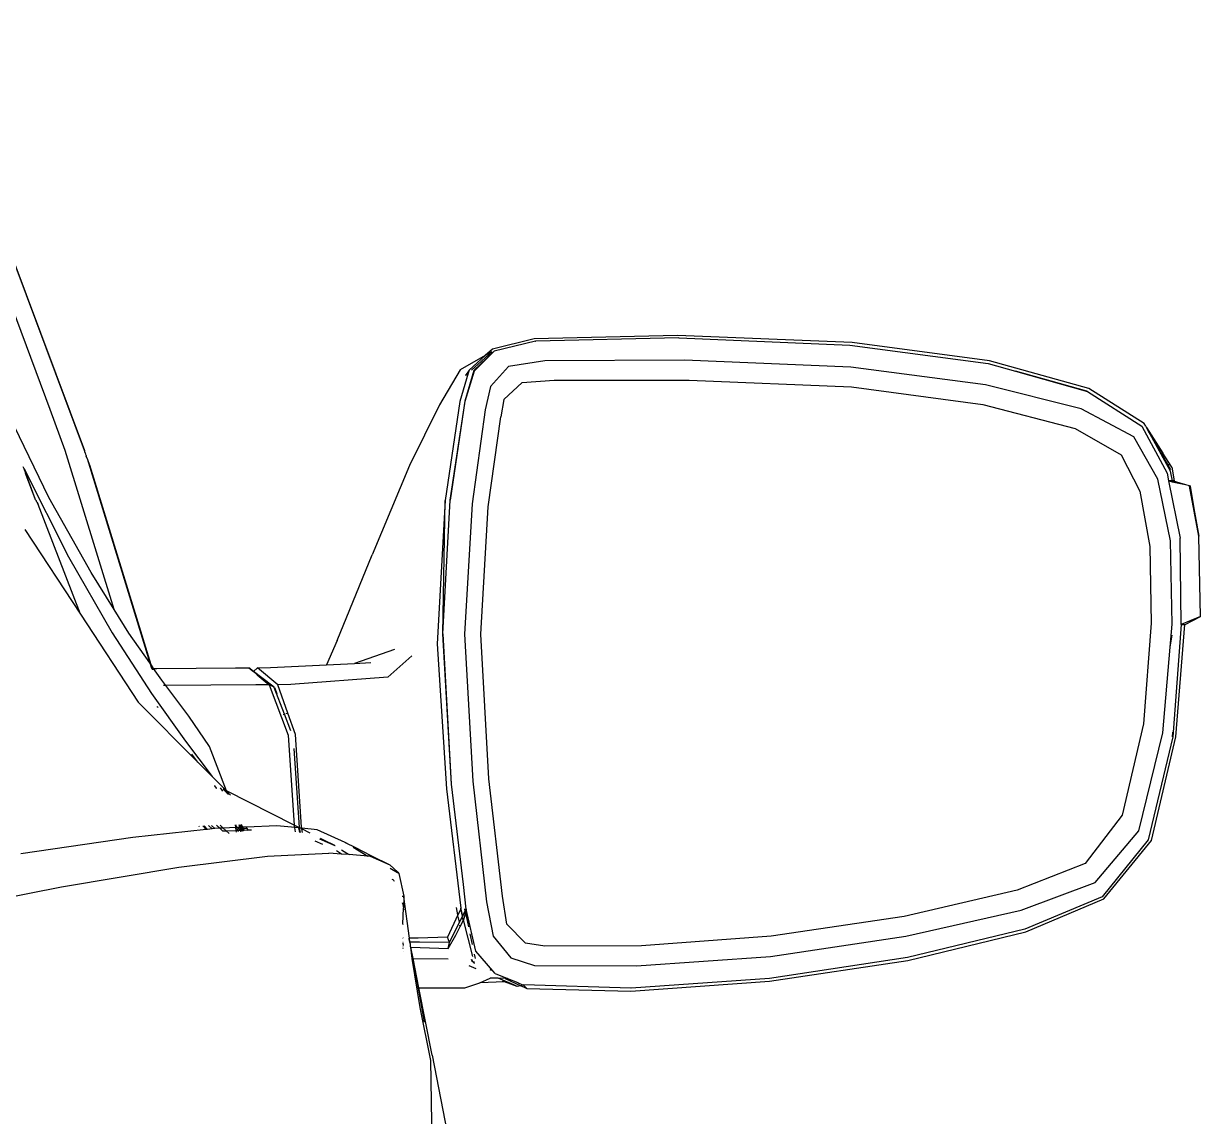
# Model space of a CAD drawing. Header units: metres. Extents: x 54.3 to 102.1, y 17 to 45.8.
# Drawn here: x 92.7137 to 92.9718, y 34.7102 to 34.95 of the extents above; entities that cross this region are included whole.
import ezdxf

# ---------------------------------------------------------------- set-up
doc = ezdxf.new("R2010")
doc.units = ezdxf.units.M
doc.layers.add('Edges', color=7, linetype='Continuous')

# ---------------------------------------------------------------- blocks, each defined once
blk = doc.blocks.new('fr elevation')
for p, q in [((-2.20256, -1.56792), (-2.23401, -1.48325)), ((-2.22779, -1.48939), (-2.19499, -1.57692)), ((-2.19499, -1.57692), (-2.2277, -1.48947)), ((-2.09637, -1.55237), (-2.10553, -1.55464)), ((-2.09611, -1.55295), (-2.10511, -1.55514)), ((-2.06492, -1.55169), (-2.09637, -1.55237)), ((-2.09611, -1.55295), (-2.09603, -1.55295)), ((-2.06467, -1.5522), (-2.09603, -1.55295)), ((-2.02666, -1.55321), (-2.06492, -1.55169)), ((-2.06464, -1.5522), (-2.06467, -1.5522)), ((-2.06464, -1.5522), (-2.06458, -1.5522)), ((-2.06458, -1.5522), (-2.02717, -1.5538)), ((-2.02717, -1.5538), (-1.99681, -1.55783)), ((-1.99648, -1.55724), (-2.02666, -1.55321)), ((-2.10714, -1.55609), (-2.11259, -1.55918)), ((-2.10714, -1.55609), (-2.11066, -1.55926)), ((-2.10562, -1.55522), (-2.11015, -1.5593)), ((-2.10511, -1.55514), (-2.10957, -1.55934)), ((-2.10948, -1.55943), (-2.10511, -1.55514)), ((-2.10553, -1.55464), (-2.10714, -1.55609)), ((-2.10562, -1.55522), (-2.10714, -1.55609)), ((-2.102, -1.5585), (-2.10595, -1.56288)), ((-2.09401, -1.55724), (-2.102, -1.5585)), ((-2.06341, -1.55707), (-2.09401, -1.55724)), ((-2.02691, -1.55859), (-2.06341, -1.55707)), ((-1.9974, -1.56246), (-2.02691, -1.55859)), ((-1.99681, -1.55783), (-1.99077, -1.55953)), ((-1.9747, -1.5633), (-1.99648, -1.55724)), ((-2.11259, -1.55918), (-2.11713, -1.56691)), ((-2.11086, -1.55994), (-2.11268, -1.56616)), ((-2.10957, -1.55934), (-2.11158, -1.56607)), ((-2.1115, -1.56607), (-2.10948, -1.55943)), ((-2.11066, -1.55926), (-2.11142, -1.56044)), ((-2.11086, -1.55994), (-2.11142, -1.56044)), ((-2.11066, -1.55926), (-2.11086, -1.55994)), ((-2.11074, -1.55983), (-2.11086, -1.55994)), ((-2.09897, -1.56195), (-2.09199, -1.56145)), ((-2.09199, -1.56145), (-2.0624, -1.56145)), ((-2.0624, -1.56145), (-2.02675, -1.56296)), ((-1.97512, -1.56389), (-1.99077, -1.55953)), ((-1.99077, -1.55953), (-1.97503, -1.56397)), ((-2.10595, -1.56288), (-2.10713, -1.56801)), ((-2.10301, -1.56574), (-2.09897, -1.56195)), ((-2.02675, -1.56296), (-1.99799, -1.56683)), ((-1.97638, -1.56775), (-1.9974, -1.56246)), ((-1.97503, -1.56397), (-1.97512, -1.56389)), ((-1.97503, -1.56397), (-1.96309, -1.57154)), ((-1.96259, -1.57095), (-1.9747, -1.5633)), ((-2.11268, -1.56616), (-2.11587, -1.58785)), ((-2.11478, -1.58776), (-2.1115, -1.56607)), ((-2.11158, -1.56607), (-2.11478, -1.58776)), ((-2.10301, -1.56574), (-2.10368, -1.56952)), ((-1.99799, -1.56683), (-1.97773, -1.57204)), ((-2.1992, -1.57692), (-2.20256, -1.56792)), ((-2.11713, -1.56691), (-2.12369, -1.5802)), ((-2.10713, -1.56801), (-2.10999, -1.58861)), ((-1.96486, -1.57389), (-1.97638, -1.56775)), ((-2.20281, -1.58718), (-2.21037, -1.57166)), ((-2.10646, -1.58928), (-2.10368, -1.56952)), ((-1.96309, -1.57154), (-1.95755, -1.58188)), ((-1.96224, -1.57158), (-1.96259, -1.57095)), ((-1.96224, -1.57158), (-1.96206, -1.57187)), ((-1.96206, -1.57187), (-1.95847, -1.57751)), ((-1.96173, -1.57251), (-1.96206, -1.57187)), ((-1.97773, -1.57204), (-1.96764, -1.57784)), ((-1.95956, -1.58322), (-1.96486, -1.57389)), ((-1.95738, -1.57996), (-1.96173, -1.57251)), ((-1.95761, -1.57996), (-1.96173, -1.57251)), ((-2.18848, -1.61178), (-2.1992, -1.57692)), ((-2.19491, -1.57709), (-2.19499, -1.57692)), ((-2.1949, -1.57722), (-2.19491, -1.57709)), ((-2.19481, -1.57752), (-2.1949, -1.57722)), ((-2.19472, -1.5777), (-2.19481, -1.57752)), ((-2.19463, -1.57801), (-2.19472, -1.5777)), ((-2.19463, -1.57801), (-2.19462, -1.57815)), ((-2.19443, -1.57864), (-2.19462, -1.57815)), ((-2.19443, -1.57864), (-2.18067, -1.62347)), ((-2.19424, -1.57898), (-2.19443, -1.57864)), ((-2.1939, -1.57995), (-2.19424, -1.57898)), ((-1.96764, -1.57784), (-1.96352, -1.58583)), ((-1.95654, -1.58053), (-1.95847, -1.57751)), ((-2.20831, -1.58077), (-2.20848, -1.5805)), ((-2.20831, -1.58077), (-2.2082, -1.58095)), ((-2.20831, -1.58077), (-2.20826, -1.58107)), ((-2.2082, -1.58095), (-2.19853, -1.60021)), ((-2.2058, -1.58749), (-2.2082, -1.58095)), ((-2.20778, -1.5823), (-2.20796, -1.58187)), ((-2.2058, -1.58749), (-2.20778, -1.5823)), ((-2.19382, -1.58011), (-2.1939, -1.57995)), ((-2.18035, -1.62394), (-2.19382, -1.58011)), ((-2.12369, -1.5802), (-2.13193, -1.59979)), ((-1.95761, -1.57996), (-1.95738, -1.57996)), ((-1.95679, -1.58146), (-1.95761, -1.57996)), ((-1.95755, -1.58188), (-1.95721, -1.58352)), ((-1.95738, -1.57996), (-1.95704, -1.57995)), ((-1.9567, -1.58112), (-1.95738, -1.57996)), ((-1.95637, -1.58356), (-1.95679, -1.58146)), ((-1.95654, -1.58053), (-1.95603, -1.58356)), ((-1.95679, -1.59668), (-1.95956, -1.58322)), ((-1.95721, -1.58352), (-1.95637, -1.58356)), ((-1.95721, -1.58352), (-1.95721, -1.58356)), ((-1.95721, -1.58356), (-1.9571, -1.58358)), ((-1.95721, -1.58356), (-1.95469, -1.59609)), ((-1.95637, -1.58356), (-1.9571, -1.58358)), ((-1.95634, -1.58364), (-1.9571, -1.58358)), ((-1.9571, -1.58358), (-1.95641, -1.58374)), ((-1.95634, -1.58364), (-1.95641, -1.58374)), ((-1.95641, -1.58374), (-1.95607, -1.58381)), ((-1.95628, -1.58356), (-1.95637, -1.58356)), ((-1.95628, -1.58356), (-1.95634, -1.58364)), ((-1.95628, -1.58364), (-1.95634, -1.58364)), ((-1.95603, -1.58356), (-1.95628, -1.58356)), ((-1.95628, -1.58356), (-1.956, -1.58364)), ((-1.956, -1.58364), (-1.95628, -1.58364)), ((-1.95607, -1.58381), (-1.956, -1.58364)), ((-1.95607, -1.58381), (-1.95348, -1.58439)), ((-1.95595, -1.58364), (-1.956, -1.58364)), ((-1.95595, -1.58364), (-1.95548, -1.58379)), ((-1.95548, -1.58379), (-1.95348, -1.58439)), ((-1.95348, -1.58439), (-1.95267, -1.58457)), ((-1.95267, -1.58457), (-1.95266, -1.58463)), ((-1.95266, -1.58463), (-1.95258, -1.58465)), ((-1.95264, -1.58474), (-1.95266, -1.58463)), ((-1.95257, -1.58474), (-1.95264, -1.58474)), ((-1.95057, -1.59567), (-1.95264, -1.58474)), ((-1.95258, -1.58465), (-1.95242, -1.58474)), ((-1.95258, -1.58465), (-1.95257, -1.58474)), ((-1.95242, -1.58474), (-1.95257, -1.58474)), ((-1.95257, -1.58474), (-1.95057, -1.59567)), ((-1.95057, -1.59567), (-1.95242, -1.58474)), ((-2.20571, -1.58772), (-2.2058, -1.58749)), ((-2.19357, -1.60366), (-2.20281, -1.58718)), ((-1.96352, -1.58583), (-1.96133, -1.59794)), ((-2.20562, -1.58784), (-2.20571, -1.58772)), ((-2.20556, -1.58796), (-2.20562, -1.58784)), ((-2.20552, -1.58808), (-2.20556, -1.58796)), ((-2.20546, -1.5882), (-2.20552, -1.58808)), ((-2.20546, -1.5882), (-2.20542, -1.58824)), ((-2.20542, -1.58824), (-2.20533, -1.58847)), ((-2.20533, -1.58847), (-2.20528, -1.58852)), ((-2.20528, -1.58852), (-2.20519, -1.58875)), ((-2.19591, -1.61279), (-2.20519, -1.58875)), ((-2.11587, -1.58785), (-2.11764, -1.6193)), ((-2.11638, -1.61711), (-2.11478, -1.58776)), ((-2.11638, -1.61711), (-2.11587, -1.58785)), ((-2.10999, -1.58861), (-2.11167, -1.61719)), ((-2.10805, -1.61719), (-2.10646, -1.58928)), ((-2.20811, -1.59424), (-2.19591, -1.61279)), ((-1.95645, -1.61501), (-1.95679, -1.59668)), ((-1.95443, -1.61509), (-1.95469, -1.59609)), ((-1.95023, -1.61333), (-1.95057, -1.59567)), ((-2.19853, -1.60021), (-2.18894, -1.61686)), ((-2.13958, -1.61854), (-2.13193, -1.59979)), ((-1.96133, -1.59794), (-1.96108, -1.61476)), ((-2.18848, -1.61178), (-2.19357, -1.60366)), ((-2.19591, -1.61279), (-2.18322, -1.63208)), ((-2.18524, -1.61694), (-2.18848, -1.61178)), ((-1.95023, -1.61333), (-1.95443, -1.61509)), ((-1.95359, -1.61509), (-1.95023, -1.61333)), ((-1.96108, -1.61476), (-1.96276, -1.63687)), ((-1.95688, -1.62002), (-1.95645, -1.61501)), ((-1.95443, -1.61509), (-1.95628, -1.63973)), ((-1.95561, -1.63973), (-1.95368, -1.61509)), ((-1.95443, -1.61509), (-1.95368, -1.61509)), ((-1.95368, -1.61509), (-1.95359, -1.61509)), ((-2.18894, -1.61686), (-2.18028, -1.63023)), ((-2.18067, -1.62347), (-2.18524, -1.61694)), ((-2.11453, -1.65007), (-2.11638, -1.61711)), ((-2.11638, -1.61711), (-2.11461, -1.65007)), ((-2.11167, -1.61719), (-2.10982, -1.6494)), ((-2.10629, -1.64889), (-2.10805, -1.61719)), ((-1.95688, -1.62002), (-1.95644, -1.6174)), ((-2.13958, -1.61854), (-2.14194, -1.6239)), ((-2.12697, -1.62056), (-2.13577, -1.62359)), ((-2.11764, -1.6193), (-2.11562, -1.65108)), ((-1.95847, -1.6388), (-1.95688, -1.62002)), ((-2.18035, -1.62394), (-2.18067, -1.62347)), ((-2.18067, -1.62347), (-2.18032, -1.62463)), ((-2.14194, -1.6239), (-2.13577, -1.62359)), ((-2.13577, -1.62359), (-2.13219, -1.62342)), ((-2.12849, -1.62661), (-2.12319, -1.6219)), ((-2.18031, -1.62399), (-2.18035, -1.62394)), ((-2.17983, -1.62469), (-2.18031, -1.62399)), ((-2.18015, -1.62469), (-2.18031, -1.62399)), ((-2.18003, -1.62496), (-2.18015, -1.62469)), ((-2.18015, -1.62469), (-2.17983, -1.62469)), ((-2.18003, -1.62496), (-2.18001, -1.62499)), ((-2.17983, -1.62469), (-2.1791, -1.62468)), ((-2.17801, -1.62728), (-2.17983, -1.62469)), ((-2.1791, -1.62468), (-2.16187, -1.62459)), ((-2.16187, -1.62459), (-2.15892, -1.62459)), ((-2.15792, -1.62536), (-2.15892, -1.62459)), ((-2.15892, -1.62459), (-2.15796, -1.6254)), ((-2.15796, -1.6254), (-2.15792, -1.62536)), ((-2.15796, -1.6254), (-2.15714, -1.62608)), ((-2.15792, -1.62536), (-2.15707, -1.62459)), ((-2.15369, -1.62858), (-2.15792, -1.62536)), ((-2.15714, -1.62608), (-2.15447, -1.62829)), ((-2.15355, -1.62875), (-2.15714, -1.62608)), ((-2.15707, -1.62459), (-2.15421, -1.62451)), ((-2.15262, -1.62829), (-2.15707, -1.62459)), ((-2.15421, -1.62451), (-2.14194, -1.6239)), ((-2.17714, -1.62846), (-2.17801, -1.62728)), ((-2.17742, -1.62846), (-2.17764, -1.62846)), ((-2.17714, -1.62846), (-2.17742, -1.62846)), ((-2.15741, -1.62829), (-2.17714, -1.62846)), ((-2.17212, -1.63519), (-2.17714, -1.62846)), ((-2.15447, -1.62829), (-2.15741, -1.62829)), ((-2.15447, -1.62829), (-2.15035, -1.63931)), ((-2.15355, -1.62875), (-2.15447, -1.62829)), ((-2.15337, -1.62888), (-2.15355, -1.62875)), ((-2.15333, -1.62885), (-2.15355, -1.62875)), ((-2.14976, -1.62821), (-2.15262, -1.62829)), ((-2.15042, -1.6345), (-2.15262, -1.62829)), ((-2.12849, -1.62661), (-2.14976, -1.62821)), ((-2.18028, -1.63023), (-2.17288, -1.64065)), ((-2.15114, -1.6347), (-2.15337, -1.62888)), ((-2.15333, -1.62885), (-2.15329, -1.62888)), ((-2.15329, -1.62888), (-2.15278, -1.63021)), ((-2.17016, -1.64522), (-2.18322, -1.63208)), ((-2.17906, -1.63302), (-2.17904, -1.6331)), ((-2.17894, -1.63319), (-2.17904, -1.6331)), ((-2.17886, -1.63335), (-2.17894, -1.63319)), ((-2.16758, -1.64183), (-2.17212, -1.63519)), ((-2.15142, -1.63477), (-2.15114, -1.6347)), ((-2.14971, -1.63841), (-2.15114, -1.6347)), ((-2.15081, -1.63461), (-2.15042, -1.6345)), ((-2.14875, -1.63922), (-2.15042, -1.6345)), ((-1.96276, -1.63687), (-1.96738, -1.65688)), ((-1.96377, -1.66033), (-1.95847, -1.6388)), ((-1.95637, -1.63969), (-1.95629, -1.6387)), ((-2.17288, -1.64065), (-2.167, -1.64839)), ((-2.15035, -1.63931), (-2.14903, -1.65904)), ((-2.1474, -1.65949), (-2.14875, -1.63922)), ((-1.95628, -1.63973), (-1.96167, -1.66226)), ((-1.96099, -1.66243), (-1.95561, -1.63973)), ((-2.17016, -1.64522), (-2.17147, -1.6435)), ((-2.16386, -1.65152), (-2.16758, -1.64183)), ((-2.14906, -1.64223), (-2.14791, -1.65957)), ((-2.167, -1.64839), (-2.17016, -1.64522)), ((-2.167, -1.64839), (-2.16694, -1.64846)), ((-2.16396, -1.65147), (-2.16694, -1.64846)), ((-2.10982, -1.6494), (-2.10679, -1.67588)), ((-2.10334, -1.67462), (-2.10629, -1.64889)), ((-2.16638, -1.65041), (-2.16641, -1.6504)), ((-2.16603, -1.65094), (-2.16638, -1.65041)), ((-2.16603, -1.65094), (-2.16599, -1.65096)), ((-2.16524, -1.65088), (-2.16474, -1.65159)), ((-2.16456, -1.65116), (-2.16367, -1.65202)), ((-2.16396, -1.65147), (-2.16456, -1.65116)), ((-2.16386, -1.65152), (-2.16396, -1.65147)), ((-2.16383, -1.65159), (-2.16386, -1.65152)), ((-2.14903, -1.65904), (-2.16386, -1.65152)), ((-2.16294, -1.65249), (-2.16383, -1.65159)), ((-2.16362, -1.65215), (-2.16367, -1.65202)), ((-2.16367, -1.65202), (-2.16344, -1.65224)), ((-2.11562, -1.65108), (-2.11243, -1.67731)), ((-2.11461, -1.65007), (-2.11198, -1.67208)), ((-2.1119, -1.67208), (-2.11453, -1.65007)), ((-1.96738, -1.65688), (-1.97554, -1.66748)), ((-2.1699, -1.65923), (-2.16982, -1.65935)), ((-2.16906, -1.6592), (-2.16829, -1.66002)), ((-2.16803, -1.65999), (-2.16878, -1.65919)), ((-2.16778, -1.65916), (-2.16699, -1.65988)), ((-2.16642, -1.65981), (-2.16716, -1.65914)), ((-2.16573, -1.65974), (-2.16642, -1.65981)), ((-2.16533, -1.65972), (-2.16602, -1.6591)), ((-2.16533, -1.65972), (-2.16573, -1.65974)), ((-2.16459, -1.6597), (-2.16533, -1.65972)), ((-2.16472, -1.66031), (-2.16533, -1.65972)), ((-2.16459, -1.6597), (-2.16527, -1.65908)), ((-2.16179, -1.65959), (-2.16459, -1.6597)), ((-2.16394, -1.66028), (-2.16459, -1.6597)), ((-2.16179, -1.65959), (-2.16187, -1.65897)), ((-2.16157, -1.65958), (-2.16181, -1.65897)), ((-2.16157, -1.65958), (-2.16179, -1.65959)), ((-2.16171, -1.66021), (-2.16179, -1.65959)), ((-2.16111, -1.65956), (-2.16157, -1.65958)), ((-2.16133, -1.6602), (-2.16157, -1.65958)), ((-2.16115, -1.65894), (-2.16096, -1.65955)), ((-2.16111, -1.65956), (-2.16111, -1.65949)), ((-2.16096, -1.65955), (-2.16111, -1.65956)), ((-2.16111, -1.65982), (-2.16111, -1.65956)), ((-2.16061, -1.65954), (-2.16096, -1.65955)), ((-2.16096, -1.65955), (-2.16076, -1.66018)), ((-2.16084, -1.65893), (-2.16061, -1.65949)), ((-2.16061, -1.65949), (-2.16061, -1.65954)), ((-2.16061, -1.65954), (-2.16061, -1.65991)), ((-2.16061, -1.65954), (-2.16052, -1.65976)), ((-2.16052, -1.65954), (-2.16061, -1.65954)), ((-2.16027, -1.65953), (-2.16055, -1.65892)), ((-2.16052, -1.65954), (-2.16053, -1.65949)), ((-2.16027, -1.65953), (-2.16052, -1.65954)), ((-2.16052, -1.65976), (-2.16052, -1.65954)), ((-2.16052, -1.65991), (-2.16052, -1.65976)), ((-2.16052, -1.65976), (-2.16047, -1.65989)), ((-2.15943, -1.65949), (-2.16027, -1.65953)), ((-2.16012, -1.65984), (-2.16027, -1.65953)), ((-2.16012, -1.65984), (-2.15943, -1.65974)), ((-2.15279, -1.65924), (-2.15943, -1.65949)), ((-2.15943, -1.65949), (-2.15943, -1.65974)), ((-2.15943, -1.65974), (-2.15916, -1.66013)), ((-2.14797, -1.65969), (-2.15279, -1.65924)), ((-2.14903, -1.65904), (-2.149, -1.65949)), ((-2.14799, -1.65957), (-2.14903, -1.65904)), ((-2.14896, -1.65969), (-2.14879, -1.66057)), ((-2.14797, -1.65969), (-2.14799, -1.65957)), ((-2.14791, -1.65957), (-2.14799, -1.65957)), ((-2.14778, -1.66065), (-2.14797, -1.65969)), ((-2.14788, -1.6597), (-2.14797, -1.65969)), ((-2.14791, -1.65957), (-2.1479, -1.65962)), ((-2.1479, -1.65962), (-2.14788, -1.6597)), ((-2.1477, -1.65972), (-2.1479, -1.65962)), ((-2.14788, -1.6597), (-2.1477, -1.66066)), ((-2.1477, -1.65972), (-2.14788, -1.6597)), ((-2.14735, -1.65975), (-2.1477, -1.65972)), ((-2.14732, -1.65991), (-2.1477, -1.65972)), ((-2.14735, -1.65975), (-2.1474, -1.65949)), ((-2.14396, -1.66008), (-2.14735, -1.65975)), ((-2.14732, -1.65991), (-2.14735, -1.65975)), ((-2.1844, -1.66176), (-2.20895, -1.66537)), ((-2.16829, -1.66002), (-2.1844, -1.66176)), ((-2.16803, -1.65999), (-2.16829, -1.66002)), ((-2.16699, -1.65988), (-2.16803, -1.65999)), ((-2.16642, -1.65981), (-2.16699, -1.65988)), ((-2.16472, -1.66031), (-2.16469, -1.66031)), ((-2.16469, -1.66031), (-2.16394, -1.66028)), ((-2.16463, -1.66036), (-2.16469, -1.66031)), ((-2.16394, -1.66028), (-2.16171, -1.66021)), ((-2.1633, -1.66087), (-2.16394, -1.66028)), ((-2.16171, -1.66021), (-2.16133, -1.6602)), ((-2.16166, -1.66061), (-2.16171, -1.66021)), ((-2.16133, -1.6602), (-2.16086, -1.66018)), ((-2.16119, -1.66054), (-2.16133, -1.6602)), ((-2.16086, -1.66018), (-2.16111, -1.65982)), ((-2.16067, -1.66046), (-2.16086, -1.66018)), ((-2.16086, -1.66018), (-2.16076, -1.66018)), ((-2.16076, -1.66018), (-2.16043, -1.66017)), ((-2.16076, -1.66018), (-2.16067, -1.66046)), ((-2.16061, -1.65991), (-2.16052, -1.65991)), ((-2.16061, -1.65991), (-2.16043, -1.66017)), ((-2.16052, -1.65991), (-2.16047, -1.65989)), ((-2.1604, -1.66008), (-2.16052, -1.65991)), ((-2.16047, -1.65989), (-2.16012, -1.65984)), ((-2.16047, -1.65989), (-2.1604, -1.66008)), ((-2.16043, -1.66017), (-2.16028, -1.6604)), ((-2.16043, -1.66017), (-2.16037, -1.66017)), ((-2.1604, -1.66008), (-2.16037, -1.66017)), ((-2.16037, -1.66017), (-2.15997, -1.66015)), ((-2.16037, -1.66017), (-2.16028, -1.6604)), ((-2.16018, -1.66038), (-2.16037, -1.66017)), ((-2.15997, -1.66015), (-2.16012, -1.65984)), ((-2.15997, -1.66015), (-2.15916, -1.66013)), ((-2.15989, -1.66034), (-2.15997, -1.66015)), ((-2.15916, -1.66013), (-2.15836, -1.6601)), ((-2.15916, -1.66013), (-2.1591, -1.66021)), ((-2.14717, -1.6607), (-2.14732, -1.65991)), ((-2.14548, -1.66085), (-2.14732, -1.65991)), ((-2.13782, -1.66285), (-2.14396, -1.66008)), ((-2.14343, -1.66206), (-2.14009, -1.66352)), ((-2.14236, -1.66243), (-2.14326, -1.66197)), ((-1.97335, -1.67168), (-1.96377, -1.66033)), ((-1.96167, -1.66226), (-1.97176, -1.67479)), ((-2.14274, -1.66333), (-2.14442, -1.66256)), ((-2.14009, -1.66352), (-2.14236, -1.66243)), ((-2.14009, -1.66352), (-2.14003, -1.66356)), ((-2.1386, -1.66541), (-2.1397, -1.66473)), ((-2.13865, -1.66445), (-2.13748, -1.66521)), ((-2.13782, -1.66285), (-2.13555, -1.66394)), ((-2.13737, -1.66312), (-2.13782, -1.66285)), ((-2.13608, -1.6639), (-2.13283, -1.66584)), ((-2.13555, -1.66394), (-2.13218, -1.66571)), ((-1.97142, -1.67521), (-1.96099, -1.66243)), ((-2.17431, -1.66832), (-2.15489, -1.66588)), ((-2.15489, -1.66588), (-2.14143, -1.66521)), ((-2.1386, -1.66541), (-2.14143, -1.66521)), ((-2.13692, -1.66554), (-2.1386, -1.66541)), ((-2.13748, -1.66521), (-2.13692, -1.66554)), ((-2.13283, -1.66584), (-2.13692, -1.66554)), ((-2.13235, -1.66588), (-2.13283, -1.66584)), ((-2.13235, -1.66588), (-2.12806, -1.66781)), ((-2.13218, -1.66571), (-2.12806, -1.66781)), ((-1.97554, -1.66748), (-1.99042, -1.67336)), ((-2.20004, -1.6726), (-2.17431, -1.66832)), ((-2.12806, -1.66781), (-2.1263, -1.66941)), ((-2.12633, -1.6695), (-2.12794, -1.66861)), ((-2.1263, -1.66941), (-2.12605, -1.66966)), ((-2.12605, -1.66966), (-2.12627, -1.66954)), ((-2.12605, -1.66966), (-2.12495, -1.67462)), ((-2.2325, -1.67908), (-2.20004, -1.6726)), ((-2.1276, -1.67089), (-2.12739, -1.67101)), ((-2.12714, -1.67118), (-2.12739, -1.67101)), ((-2.12714, -1.67118), (-2.12705, -1.67137)), ((-2.11198, -1.67208), (-2.1119, -1.67208)), ((-2.11198, -1.67208), (-2.11133, -1.67748)), ((-2.11125, -1.67748), (-2.1119, -1.67208)), ((-1.98958, -1.67773), (-1.97335, -1.67168)), ((-2.12529, -1.67468), (-2.12495, -1.67462)), ((-2.12495, -1.67479), (-2.12505, -1.67717)), ((-2.12495, -1.67462), (-2.12495, -1.67479)), ((-2.12372, -1.68385), (-2.12495, -1.67479)), ((-2.10234, -1.68076), (-2.10334, -1.67462)), ((-1.99042, -1.67336), (-2.01523, -1.67908)), ((-1.97176, -1.67479), (-1.98874, -1.68185)), ((-1.98857, -1.68244), (-1.97142, -1.67521)), ((-2.12527, -1.67616), (-2.12527, -1.67612)), ((-2.12527, -1.67616), (-2.12505, -1.67717)), ((-2.12521, -1.68077), (-2.12506, -1.67722)), ((-2.12505, -1.67717), (-2.12506, -1.67722)), ((-2.12498, -1.67752), (-2.12506, -1.67722)), ((-2.12498, -1.67752), (-2.12498, -1.67758)), ((-2.11308, -1.67872), (-2.11339, -1.67715)), ((-2.11248, -1.67748), (-2.11308, -1.67872)), ((-2.11252, -1.6773), (-2.11249, -1.67745)), ((-2.11246, -1.67738), (-2.11249, -1.67745)), ((-2.11249, -1.67745), (-2.11248, -1.67748)), ((-2.11248, -1.67748), (-2.1121, -1.67904)), ((-2.11246, -1.67738), (-2.11247, -1.6773)), ((-2.11243, -1.67731), (-2.11246, -1.67738)), ((-2.1121, -1.67904), (-2.11246, -1.67738)), ((-2.11165, -1.67743), (-2.11155, -1.67792)), ((-2.11133, -1.67748), (-2.11155, -1.67792)), ((-2.11152, -1.67802), (-2.11125, -1.67748)), ((-2.11125, -1.67748), (-2.11146, -1.67832)), ((-2.10915, -1.68673), (-2.11125, -1.67748)), ((-2.10679, -1.67588), (-2.10536, -1.68345)), ((-2.01489, -1.68345), (-1.98958, -1.67773)), ((-2.11308, -1.67872), (-2.11537, -1.68362)), ((-2.11352, -1.68194), (-2.11275, -1.68043)), ((-2.11276, -1.68037), (-2.11302, -1.67907)), ((-2.11213, -1.67909), (-2.11276, -1.68037)), ((-2.11276, -1.68037), (-2.11211, -1.67918)), ((-2.11275, -1.68043), (-2.11276, -1.68037)), ((-2.11258, -1.68132), (-2.11193, -1.68002)), ((-2.11213, -1.67909), (-2.1121, -1.67904)), ((-2.11209, -1.67913), (-2.11213, -1.67909)), ((-2.11209, -1.67913), (-2.11211, -1.67918)), ((-2.11155, -1.67792), (-2.1121, -1.67904)), ((-2.11209, -1.67913), (-2.11152, -1.67802)), ((-2.11204, -1.67949), (-2.11202, -1.67943)), ((-2.11191, -1.67997), (-2.11204, -1.67949)), ((-2.11191, -1.67997), (-2.11193, -1.68002)), ((-2.11191, -1.67997), (-2.11184, -1.67984)), ((-2.11146, -1.67832), (-2.11184, -1.67984)), ((-2.10982, -1.68791), (-2.11184, -1.67984)), ((-2.11155, -1.67792), (-2.11152, -1.67802)), ((-2.1115, -1.67812), (-2.11146, -1.67832)), ((-2.11146, -1.67832), (-2.1108, -1.68137)), ((-2.01523, -1.67908), (-2.0444, -1.68345)), ((-2.12521, -1.68077), (-2.12521, -1.68085)), ((-2.11495, -1.6848), (-2.11352, -1.68194)), ((-2.11352, -1.6832), (-2.11258, -1.68132)), ((-2.11258, -1.68132), (-2.11264, -1.68099)), ((-2.11046, -1.68294), (-2.10995, -1.68528)), ((-2.0983, -1.68496), (-2.10234, -1.68076)), ((-1.98874, -1.68185), (-2.01447, -1.68808)), ((-2.01439, -1.68875), (-1.98857, -1.68244)), ((-2.12507, -1.68383), (-2.12517, -1.68382)), ((-2.12516, -1.6847), (-2.12508, -1.6847)), ((-2.12516, -1.68496), (-2.12509, -1.68544)), ((-2.12372, -1.68385), (-2.1238, -1.68385)), ((-2.12378, -1.684), (-2.1238, -1.68385)), ((-2.12363, -1.68472), (-2.12378, -1.684)), ((-2.12184, -1.68387), (-2.12372, -1.68385)), ((-2.12363, -1.68472), (-2.12372, -1.68385)), ((-2.1236, -1.68472), (-2.12365, -1.6847)), ((-2.12363, -1.68472), (-2.1236, -1.68472)), ((-2.12353, -1.68521), (-2.12363, -1.68472)), ((-2.12151, -1.68471), (-2.1236, -1.68472)), ((-2.12346, -1.68575), (-2.12353, -1.68521)), ((-2.11537, -1.68362), (-2.12184, -1.68387)), ((-2.11495, -1.6848), (-2.12151, -1.68471)), ((-2.11495, -1.6848), (-2.11537, -1.68362)), ((-2.1152, -1.68614), (-2.11352, -1.6832)), ((-2.1152, -1.68614), (-2.11495, -1.6848)), ((-2.10536, -1.68345), (-2.10149, -1.68816)), ((-2.09401, -1.68564), (-2.0983, -1.68496)), ((-2.07282, -1.68555), (-2.09401, -1.68564)), ((-2.0444, -1.68345), (-2.07282, -1.68555)), ((-2.04457, -1.68791), (-2.01489, -1.68345)), ((-2.12515, -1.68578), (-2.12509, -1.68579)), ((-2.1251, -1.68609), (-2.12514, -1.68606)), ((-2.12511, -1.68686), (-2.12513, -1.68685)), ((-2.1234, -1.68585), (-2.12346, -1.68575)), ((-2.1234, -1.68585), (-2.1152, -1.68614)), ((-2.1231, -1.68833), (-2.1234, -1.68585)), ((-2.12291, -1.68834), (-2.1234, -1.68585)), ((-2.1095, -1.68735), (-2.10929, -1.68831)), ((-2.10542, -1.69105), (-2.10915, -1.68673)), ((-2.10149, -1.68816), (-2.09628, -1.68984)), ((-2.07392, -1.68993), (-2.04457, -1.68791)), ((-2.01447, -1.68808), (-2.04474, -1.6927)), ((-2.1231, -1.68833), (-2.12319, -1.68834)), ((-2.12134, -1.69909), (-2.1231, -1.68833)), ((-2.12291, -1.68834), (-2.1152, -1.68841)), ((-2.12041, -1.70229), (-2.12291, -1.68834)), ((-2.12165, -1.69472), (-2.12291, -1.68834)), ((-2.1091, -1.69061), (-2.11063, -1.68996)), ((-2.10999, -1.68892), (-2.11008, -1.68857)), ((-2.11007, -1.68854), (-2.10999, -1.68892)), ((-2.10999, -1.68892), (-2.10949, -1.68915)), ((-2.10999, -1.689), (-2.10999, -1.68892)), ((-2.10999, -1.68892), (-2.10976, -1.6891)), ((-2.10976, -1.6891), (-2.10999, -1.689)), ((-2.10947, -1.68924), (-2.10976, -1.6891)), ((-2.10976, -1.6891), (-2.10943, -1.68938)), ((-2.10609, -1.69074), (-2.10596, -1.69083)), ((-2.09628, -1.68984), (-2.07392, -1.68993)), ((-2.04474, -1.69329), (-2.01439, -1.68875)), ((-2.10831, -1.69363), (-2.10604, -1.69262)), ((-2.10429, -1.69266), (-2.10604, -1.69262)), ((-2.10542, -1.69105), (-2.10596, -1.69083)), ((-2.10494, -1.69161), (-2.10542, -1.69105)), ((-2.10494, -1.69161), (-2.10225, -1.6927)), ((-2.10082, -1.69413), (-2.10429, -1.69266)), ((-2.1027, -1.69269), (-2.10429, -1.69266)), ((-2.10267, -1.69346), (-2.10334, -1.69329)), ((-2.10286, -1.69346), (-2.10334, -1.69329)), ((-2.1027, -1.69269), (-2.09929, -1.69428)), ((-2.10225, -1.6927), (-2.1027, -1.69269)), ((-2.10225, -1.6927), (-2.09998, -1.69359)), ((-2.07518, -1.69548), (-2.04474, -1.69329)), ((-2.04474, -1.6927), (-2.07509, -1.6948)), ((-2.12165, -1.69472), (-2.11158, -1.69472)), ((-2.11873, -1.70952), (-2.12165, -1.69472)), ((-2.11158, -1.69472), (-2.10831, -1.69363)), ((-2.10286, -1.69346), (-2.10831, -1.69363)), ((-2.10267, -1.69346), (-2.10286, -1.69346)), ((-2.10007, -1.69447), (-2.10286, -1.69346)), ((-2.10267, -1.69346), (-2.10082, -1.69413)), ((-2.10007, -1.69447), (-2.10082, -1.69413)), ((-2.09929, -1.69428), (-2.10007, -1.69447)), ((-2.09998, -1.69359), (-2.09973, -1.69371)), ((-2.09973, -1.69371), (-2.0987, -1.69415)), ((-2.0987, -1.69415), (-2.09929, -1.69428)), ((-2.09929, -1.69428), (-2.09872, -1.69455)), ((-2.09872, -1.69455), (-2.09796, -1.69489)), ((-2.09864, -1.69413), (-2.0987, -1.69415)), ((-2.09796, -1.69489), (-2.0987, -1.69415)), ((-2.07518, -1.6948), (-2.09864, -1.69413)), ((-2.09796, -1.69489), (-2.0951, -1.69497)), ((-2.0951, -1.69497), (-2.07518, -1.69548)), ((-2.07509, -1.6948), (-2.07518, -1.6948)), ((-2.11907, -1.71069), (-2.12134, -1.69909)), ((-2.11865, -1.73289), (-2.11907, -1.71069)), ((-2.11873, -1.70952), (-2.11489, -1.72932))]:
    blk.add_line(p, q)

msp = doc.modelspace()

# ---------------------------------------------------------------- block references
at = {"layer": 'Edges'}
msp.add_blockref('fr elevation', (94.92205, 36.43321), dxfattribs=at)

doc.saveas('drawing.dxf')
